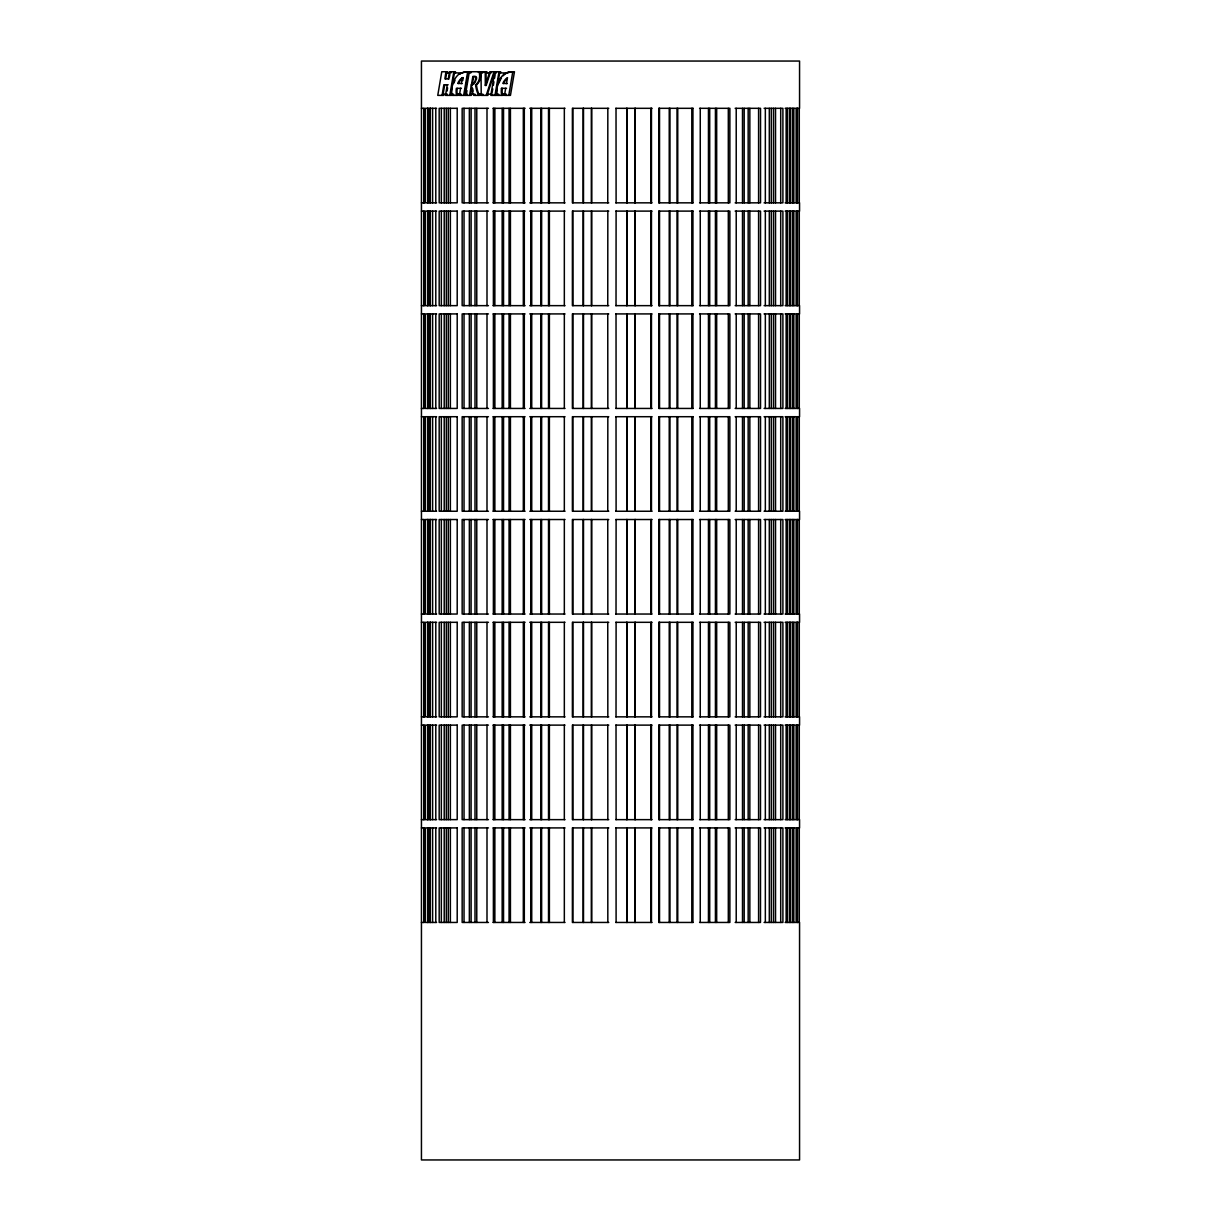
<?xml version="1.0" encoding="UTF-8"?>
<svg xmlns="http://www.w3.org/2000/svg" width="1221" height="1221" viewBox="0 0 1221 1221"><rect width="100%" height="100%" fill="white"/><g stroke="black" fill="none" stroke-linecap="round" stroke-linejoin="round"><path stroke-width="1.5" d="M445.955 71.749L444.871 78.846L449.145 78.846M445.696 78.846L446.611 72.924L450.137 72.924M447.435 72.924L447.619 71.749L441.773 71.749L437.759 95.375L443.727 95.375L443.925 94.2M442.063 95.375L443.864 84.753L448.138 84.753M444.703 84.753L443.101 94.2L446.535 94.2M447.298 84.753L445.497 95.375L451.465 95.375L451.663 94.2M448.305 78.846L449.511 71.749L455.479 71.749L455.28 72.924M447.069 91.056L447.603 87.897M449.389 77.366L449.893 74.405M447.161 95.375L447.374 94.2M450.976 72.924L451.175 71.749M449.786 95.375L453.8 71.749M460.576 88.294L459.371 95.375L471.306 95.375L471.504 94.2M461.37 83.562L462.377 77.656L463.217 77.656L462.713 80.617M461.034 95.375L461.233 94.2M463.659 95.375L467.674 71.749M465.338 95.375L469.352 71.749L479.548 71.734A2.411 1.709 -90 0 1 480.937 72.772L481.013 72.924M466.971 90.659L466.376 94.2L464.697 94.2L468.315 72.924L469.978 72.924M467.002 95.375L467.2 94.2M470.818 72.924L471.016 71.749L464.484 71.749L459.065 74.069A20.04 14.164 -90 0 0 451.724 92.262L451.968 95.375L458.226 95.375L458.043 94.2M469.627 95.375L472.848 76.48L475.473 76.48A1.557 1.099 -90 0 1 476.526 78.48A7.906 5.586 90 0 1 476.19 80.082M471.733 87.897L470.665 94.2L474.893 94.2M479.761 94.2L480.341 95.375L473.656 95.375L473.061 93.712A26.297 18.605 -90 0 1 471.443 84.753L472.268 84.753L473.672 76.48M494.826 71.749L490.811 95.375L496.657 95.375L496.855 94.2M492.139 92.43L492.75 88.889M493.345 85.333L493.956 81.792M494.551 78.251L495.146 74.71M492.475 95.375L492.674 94.2M496.291 72.924L496.489 71.749M494.978 95.375L498.992 71.749M500.473 72.924L500.671 71.749L489.819 71.749L485.317 85.424L486.156 85.424L490.262 72.924L486.065 72.924L486.156 85.424M505.692 88.294L504.487 95.375L510.454 95.375L514.468 71.749L508.363 71.947L504.181 74.069A20.04 14.164 -90 0 0 496.84 92.262L497.084 95.375L503.357 95.375L503.159 94.2M506.486 83.562L507.493 77.656A14.866 10.501 -90 0 0 502.838 83.41L507.325 83.562M506.15 95.375L506.364 94.2M508.775 95.375L512.789 71.749M457.173 88.355L457.188 88.294A14.866 10.501 -90 0 0 457.127 93.651L460.409 94.2M501.678 95.375L501.404 93.651A14.866 10.501 90 0 1 501.465 88.355L501.48 88.294M502.304 88.355L502.304 88.294A14.866 10.501 -90 0 0 502.243 93.651L505.525 94.2M491.101 72.924L491.483 71.749M486.217 95.375L494.001 71.749M488.278 94.2L487.896 95.375L481.211 95.375L481.043 71.749L486.889 71.749L486.904 72.924M495.283 72.924L495.665 71.749M458.486 83.562L458.547 83.41A14.866 10.501 90 0 1 463.217 77.656M503.617 83.562L503.663 83.41A14.866 10.501 90 0 1 507.219 78.48M459.905 74.069L461.675 72.924M506.791 72.924L505.021 74.069A20.04 14.164 -90 0 0 503.159 75.794M462.774 72.772L466.147 71.749M507.89 72.772L511.263 71.749M462.515 72.924L454.441 72.924L450.824 94.2L452.716 94.2M481.883 72.924L480.28 73.229A9.753 6.899 90 0 1 476.449 84.753A23.581 16.667 90 0 0 478.739 93.773L482.036 94.2M495.451 72.924L494.444 72.924L487.454 94.2L491.849 94.2M507.631 72.924L499.633 72.924L496.016 94.2L497.832 94.2M462.21 83.562L457.722 83.41A14.866 10.501 -90 0 1 462.377 77.656M478.663 95.375L477.899 93.773A23.581 16.667 90 0 1 475.61 84.753L476.449 84.753M461.401 88.294L456.349 88.355A14.866 10.501 90 0 0 456.288 93.651L456.562 95.375M501.465 88.355L506.532 88.294M421.443 108.318L424.206 108.318M436.584 108.318L425.366 108.318L425.366 202.839L436.584 202.839M488.461 108.318L462.164 108.318L462.164 202.839L488.461 202.839M493.07 108.318L525.061 108.318M529.777 108.318L565.018 108.318M608.76 108.318L572.39 108.318L572.39 202.839L608.76 202.839M615.735 108.318L652.014 108.318M658.821 108.318L693.07 108.318M699.572 108.318L729.883 108.318L729.883 202.839L699.572 202.839M735.149 108.318L760.53 108.318L760.53 202.839L735.149 202.839M764.087 108.318L782.905 108.318L782.905 202.839L764.087 202.839M785.164 108.318L796.153 108.318L796.153 202.839L785.164 202.839M796.794 108.318L799.557 108.318L799.557 61.05L421.443 61.05L421.443 1159.95L799.557 1159.95L799.557 922.45L796.794 922.45M421.443 202.839L424.206 202.839M493.07 202.839L525.061 202.839M529.777 202.839L565.018 202.839M615.735 202.839L652.014 202.839M658.821 202.839L693.07 202.839M796.794 202.839L799.557 202.839L799.557 211.111L796.794 211.111M421.443 211.111L424.206 211.111M436.584 211.111L425.366 211.111L425.366 305.647L436.584 305.647M488.461 211.111L462.164 211.111L462.164 305.647L488.461 305.647M493.07 211.111L525.061 211.111M529.777 211.111L565.018 211.111M608.76 211.111L572.39 211.111L572.39 305.647L608.76 305.647M615.735 211.111L652.014 211.111M658.821 211.111L693.07 211.111M699.572 211.111L729.883 211.111L729.883 305.647L699.572 305.647M735.149 211.111L760.53 211.111L760.53 305.647L735.149 305.647M764.087 211.111L782.905 211.111L782.905 305.647L764.087 305.647M785.164 211.111L796.153 211.111L796.153 305.647L785.164 305.647M421.443 305.647L424.206 305.647M493.07 305.647L525.061 305.647M529.777 305.647L565.018 305.647M615.735 305.647L652.014 305.647M658.821 305.647L693.07 305.647M796.794 305.647L799.557 305.647L799.557 313.919L796.794 313.919M421.443 313.919L424.206 313.919M436.584 313.919L425.366 313.919L425.366 408.44L436.584 408.44M488.461 313.919L462.164 313.919L462.164 408.44L488.461 408.44M493.07 313.919L525.061 313.919M529.777 313.919L565.018 313.919M608.76 313.919L572.39 313.919L572.39 408.44L608.76 408.44M615.735 313.919L652.014 313.919M658.821 313.919L693.07 313.919M699.572 313.919L729.883 313.919L729.883 408.44L699.572 408.44M735.149 313.919L760.53 313.919L760.53 408.44L735.149 408.44M764.087 313.919L782.905 313.919L782.905 408.44L764.087 408.44M785.164 313.919L796.153 313.919L796.153 408.44L785.164 408.44M421.443 408.44L424.206 408.44M493.07 408.44L525.061 408.44M529.777 408.44L565.018 408.44M615.735 408.44L652.014 408.44M658.821 408.44L693.07 408.44M796.794 408.44L799.557 408.44L799.557 416.712L796.794 416.712M421.443 416.712L424.206 416.712M436.584 416.712L425.366 416.712L425.366 511.248L436.584 511.248M488.461 416.712L462.164 416.712L462.164 511.248L488.461 511.248M493.07 416.712L525.061 416.712M529.777 416.712L565.018 416.712M608.76 416.712L572.39 416.712L572.39 511.248L608.76 511.248M615.735 416.712L652.014 416.712M658.821 416.712L693.07 416.712M699.572 416.712L729.883 416.712L729.883 511.248L699.572 511.248M735.149 416.712L760.53 416.712L760.53 511.248L735.149 511.248M764.087 416.712L782.905 416.712L782.905 511.248L764.087 511.248M785.164 416.712L796.153 416.712L796.153 511.248L785.164 511.248M421.443 511.248L424.206 511.248M493.07 511.248L525.061 511.248M529.777 511.248L565.018 511.248M615.735 511.248L652.014 511.248M658.821 511.248L693.07 511.248M796.794 511.248L799.557 511.248L799.557 519.52L796.794 519.52M421.443 519.52L424.206 519.52M436.584 519.52L425.366 519.52L425.366 614.041L436.584 614.041M488.461 519.52L462.164 519.52L462.164 614.041L488.461 614.041M493.07 519.52L525.061 519.52M529.777 519.52L565.018 519.52M608.76 519.52L572.39 519.52L572.39 614.041L608.76 614.041M615.735 519.52L652.014 519.52M658.821 519.52L693.07 519.52M699.572 519.52L729.883 519.52L729.883 614.041L699.572 614.041M735.149 519.52L760.53 519.52L760.53 614.041L735.149 614.041M764.087 519.52L782.905 519.52L782.905 614.041L764.087 614.041M785.164 519.52L796.153 519.52L796.153 614.041L785.164 614.041M421.443 614.041L424.206 614.041M493.07 614.041L525.061 614.041M529.777 614.041L565.018 614.041M615.735 614.041L652.014 614.041M658.821 614.041L693.07 614.041M796.794 614.041L799.557 614.041L799.557 622.313L796.794 622.313M421.443 622.313L424.206 622.313M436.584 622.313L425.366 622.313L425.366 716.849L436.584 716.849M488.461 622.313L462.164 622.313L462.164 716.849L488.461 716.849M493.07 622.313L525.061 622.313M529.777 622.313L565.018 622.313M608.76 622.313L572.39 622.313L572.39 716.849L608.76 716.849M615.735 622.313L652.014 622.313M658.821 622.313L693.07 622.313M699.572 622.313L729.883 622.313L729.883 716.849L699.572 716.849M735.149 622.313L760.53 622.313L760.485 716.849L735.149 716.849M764.087 622.313L782.905 622.313L782.905 716.849L764.087 716.849M785.164 622.313L796.153 622.313L796.153 716.849L785.164 716.849M421.443 716.849L424.206 716.849M493.07 716.849L525.061 716.849M529.777 716.849L565.018 716.849M615.735 716.849L652.014 716.849M658.821 716.849L693.07 716.849M796.794 716.849L799.557 716.849L799.557 725.121L796.794 725.121M421.443 725.121L424.206 725.121M436.584 725.121L425.366 725.121L425.366 819.642L436.584 819.642M488.461 725.121L462.164 725.121L462.164 819.642L488.461 819.642M493.07 725.121L525.061 725.121M529.777 725.121L565.018 725.121M608.76 725.121L572.39 725.121L572.39 819.642L608.76 819.642M615.735 725.121L652.014 725.121M658.821 725.121L693.07 725.121M699.572 725.121L729.883 725.121L729.883 819.642L699.572 819.642M735.149 725.121L760.53 725.121L760.485 819.642L735.149 819.642M764.087 725.121L782.905 725.121L782.905 819.642L764.087 819.642M785.164 725.121L796.153 725.121L796.153 819.642L785.164 819.642M421.443 819.642L424.206 819.642M493.07 819.642L525.061 819.642M529.777 819.642L565.018 819.642M615.735 819.642L652.014 819.642M658.821 819.642L693.07 819.642M796.794 819.642L799.557 819.642L799.557 827.914L796.794 827.914M421.443 827.914L424.206 827.914M436.584 827.914L425.366 827.914L425.366 922.45L436.584 922.45M488.461 827.914L462.164 827.914L462.164 922.45L488.461 922.45M493.07 827.914L525.061 827.914M529.777 827.914L565.018 827.914M608.76 827.914L572.39 827.914L572.39 922.45L608.76 922.45M615.735 827.914L652.014 827.914M658.821 827.914L693.07 827.914M699.572 827.914L729.883 827.914L729.883 922.45L699.572 922.45M735.149 827.914L760.53 827.914L760.485 922.45L735.149 922.45M764.087 827.914L782.905 827.914L782.905 922.45L764.087 922.45M785.164 827.914L796.153 827.914L796.153 922.45L785.164 922.45M421.443 922.45L424.206 922.45M493.07 922.45L525.061 922.45M529.777 922.45L565.018 922.45M615.735 922.45L652.014 922.45M658.821 922.45L693.07 922.45M475.015 94.551L475.32 95.375M498.672 94.2L498.763 95.375M453.54 94.2L453.632 95.375M485.225 71.749L485.317 85.424M482.707 71.749L482.722 72.924M482.875 94.2L482.875 95.375M799.282 108.318L799.282 202.839M799.282 211.111L799.282 305.647M799.282 313.919L799.282 408.44M799.282 416.712L799.282 511.248M799.282 519.52L799.282 614.041M799.282 622.313L799.282 716.849M799.282 725.121L799.282 819.642M799.282 827.914L799.282 922.45M797.496 108.318L797.496 202.839M797.496 211.111L797.496 305.647M797.496 313.919L797.496 408.44M797.496 416.712L797.496 511.248M797.496 519.52L797.496 614.041M797.496 622.313L797.496 716.849M797.496 725.121L797.496 819.642M797.496 827.914L797.496 922.45M796.931 108.318L796.931 202.839M796.931 211.111L796.931 305.647M796.931 313.919L796.931 408.44M796.931 416.712L796.931 511.248M796.931 519.52L796.931 614.041M796.931 622.313L796.931 716.849M796.931 725.121L796.931 819.642M796.931 827.914L796.931 922.45M793.818 108.318L793.818 202.839M793.818 211.111L793.818 305.647M793.818 313.919L793.818 408.44M793.818 416.712L793.818 511.248M793.818 519.52L793.818 614.041M793.818 622.313L793.818 716.849M793.818 725.121L793.818 819.642M793.818 827.914L793.818 922.45M792.322 108.318L792.322 202.839M792.322 211.111L792.322 305.647M792.322 313.919L792.322 408.44M792.322 416.712L792.322 511.248M792.322 519.52L792.322 614.041M792.322 622.313L792.322 716.849M792.322 725.121L792.322 819.642M792.322 827.914L792.322 922.45M790.079 108.318L790.079 202.839M790.079 211.111L790.079 305.647M790.079 313.919L790.079 408.44M790.079 416.712L790.079 511.248M790.079 519.52L790.079 614.041M790.079 622.313L790.079 716.849M790.079 725.121L790.079 819.642M790.079 827.914L790.079 922.45M789.911 108.318L789.911 202.839M789.911 211.111L789.911 305.647M789.911 313.919L789.911 408.44M789.911 416.712L789.911 511.248M789.911 519.52L789.911 614.041M789.911 622.313L789.911 716.849M789.911 725.121L789.911 819.642M789.911 827.914L789.911 922.45M787.652 108.318L787.667 202.839M787.667 211.111L787.652 305.647M787.667 313.919L787.652 408.44M787.652 416.712L787.667 511.248M787.667 519.52L787.652 614.041M787.652 622.313L787.667 716.849M787.667 725.121L787.652 819.642M787.667 827.914L787.652 922.45M786.156 108.318L786.156 202.839M786.156 211.111L786.156 305.647M786.156 313.919L786.156 408.44M786.156 416.712L786.156 511.248M786.156 519.52L786.156 614.041M786.156 622.313L786.156 716.849M786.156 725.121L786.156 819.642M786.156 827.914L786.156 922.45M780.707 108.318L780.707 202.839M780.707 211.111L780.707 305.647M780.707 313.919L780.707 408.44M780.707 416.712L780.707 511.248M780.707 519.52L780.707 614.041M780.707 622.313L780.707 716.849M780.707 725.121L780.707 819.642M780.707 827.914L780.707 922.45M775.533 108.318L775.533 202.839M775.533 211.111L775.533 305.647M775.533 313.919L775.533 408.44M775.533 416.712L775.533 511.248M775.533 519.52L775.533 614.041M775.533 622.313L775.533 716.849M775.533 725.121L775.533 819.642M775.533 827.914L775.533 922.45M773.519 108.318L773.519 202.839M773.519 211.111L773.519 305.647M773.519 313.919L773.519 408.44M773.519 416.712L773.519 511.248M773.519 519.52L773.519 614.041M773.519 622.313L773.519 716.849M773.519 725.121L773.519 819.642M773.519 827.914L773.519 922.45M771.321 108.318L771.321 202.839M771.321 211.111L771.321 305.647M771.321 313.919L771.321 408.44M771.321 416.712L771.321 511.248M771.321 519.52L771.321 614.041M771.321 622.313L771.321 716.849M771.321 725.121L771.321 819.642M771.321 827.914L771.321 922.45M769.306 108.318L769.306 202.839M769.306 211.111L769.306 305.647M769.306 313.919L769.306 408.44M769.306 416.712L769.306 511.248M769.306 519.52L769.306 614.041M769.306 622.313L769.306 716.849M769.306 725.121L769.306 819.642M769.306 827.914L769.306 922.45M765.338 108.318L765.338 202.839M765.338 211.111L765.338 305.647M765.338 313.919L765.338 408.44M765.338 416.712L765.338 511.248M765.338 519.52L765.338 614.041M765.338 622.313L765.338 716.849M765.338 725.121L765.338 819.642M765.338 827.914L765.338 922.45M758.592 108.318L758.592 202.839M758.592 211.111L758.592 305.647M758.592 313.919L758.592 408.44M758.592 416.712L758.592 511.248M758.592 519.52L758.592 614.041M758.592 622.313L758.592 716.849M758.592 725.121L758.592 819.642M758.592 827.914L758.592 922.45M749.847 108.318L749.847 202.839M749.847 211.111L749.847 305.647M749.847 313.919L749.847 408.44M749.847 416.712L749.847 511.248M749.847 519.52L749.847 614.041M749.847 622.313L749.847 716.849M749.847 725.121L749.847 819.642M749.847 827.914L749.847 922.45M748.168 108.318L748.168 202.839M748.168 211.111L748.168 305.647M748.168 313.919L748.168 408.44M748.168 416.712L748.168 511.248M748.168 519.52L748.168 614.041M748.168 622.313L748.168 716.849M748.168 725.121L748.168 819.642M748.168 827.914L748.168 922.45M744.184 108.318L744.184 202.839M744.184 211.111L744.184 305.647M744.184 313.919L744.184 408.44M744.184 416.712L744.184 511.248M744.184 519.52L744.184 614.041M744.184 622.313L744.184 716.849M744.184 725.121L744.184 819.642M744.184 827.914L744.184 922.45M742.505 108.318L742.505 202.839M742.505 211.111L742.505 305.647M742.505 313.919L742.505 408.44M742.505 416.712L742.505 511.248M742.505 519.52L742.505 614.041M742.505 622.313L742.505 716.849M742.505 725.121L742.505 819.642M742.505 827.914L742.505 922.45M736.217 108.318L736.217 202.839M736.217 211.111L736.217 305.647M736.217 313.919L736.217 408.44M736.217 416.712L736.217 511.248M736.217 519.52L736.217 614.041M736.217 622.313L736.217 716.849M736.217 725.121L736.217 819.642M736.217 827.914L736.217 922.45M728.311 108.318L728.311 202.839M728.311 211.111L728.311 305.647M728.311 313.919L728.311 408.44M728.311 416.712L728.311 511.248M728.311 519.52L728.311 614.041M728.311 622.313L728.311 716.849M728.311 725.121L728.311 819.642M728.311 827.914L728.311 922.45M716.681 108.318L716.681 202.839M716.681 211.111L716.681 305.647M716.681 313.919L716.681 408.44M716.681 416.712L716.681 511.248M716.681 519.52L716.681 614.041M716.681 622.313L716.681 716.849M716.681 725.121L716.681 819.642M716.681 827.914L716.681 922.45M715.43 108.318L715.43 202.839M715.43 211.111L715.43 305.647M715.43 313.919L715.43 408.44M715.43 416.712L715.43 511.248M715.43 519.52L715.43 614.041M715.43 622.313L715.43 716.849M715.43 725.121L715.43 819.642M715.43 827.914L715.43 922.45M709.706 108.318L709.706 202.839M709.706 211.111L709.706 305.647M709.706 313.919L709.706 408.44M709.706 416.712L709.706 511.248M709.706 519.52L709.706 614.041M709.706 622.313L709.706 716.849M709.706 725.121L709.706 819.642M709.706 827.914L709.706 922.45M708.455 108.318L708.455 202.839M708.455 211.111L708.455 305.647M708.455 313.919L708.455 408.44M708.455 416.712L708.455 511.248M708.455 519.52L708.455 614.041M708.455 622.313L708.455 716.849M708.455 725.121L708.455 819.642M708.455 827.914L708.455 922.45M700.259 108.318L700.259 202.839M700.259 211.111L700.259 305.647M700.259 313.919L700.259 408.44M700.259 416.712L700.259 511.248M700.259 519.52L700.259 614.041M700.259 622.313L700.259 716.849M700.259 725.121L700.259 819.642M700.259 827.914L700.259 922.45M692.933 108.318L692.933 202.839M692.933 211.111L692.933 305.647M692.933 313.919L692.933 408.44M692.933 416.712L692.933 511.248M692.933 519.52L692.933 614.041M692.933 622.313L692.933 716.849M692.933 725.121L692.933 819.642M692.933 827.914L692.933 922.45M691.803 108.318L691.803 202.839M691.803 211.111L691.803 305.647M691.803 313.919L691.803 408.44M691.803 416.712L691.803 511.248M691.803 519.52L691.803 614.041M691.803 622.313L691.803 716.849M691.803 725.121L691.803 819.642M691.803 827.914L691.803 922.45M677.747 108.318L677.747 202.839M677.747 211.111L677.747 305.647M677.747 313.919L677.747 408.44M677.747 416.712L677.747 511.248M677.747 519.52L677.747 614.041M677.747 622.313L677.747 716.849M677.747 725.121L677.747 819.642M677.747 827.914L677.747 922.45M677.014 108.318L677.014 202.839M677.014 211.111L677.014 305.647M677.014 313.919L677.014 408.44M677.014 416.712L677.014 511.248M677.014 519.52L677.014 614.041M677.014 622.313L677.014 716.849M677.014 725.121L677.014 819.642M677.014 827.914L677.014 922.45M669.978 108.318L669.978 202.839M669.978 211.111L669.978 305.647M669.978 313.919L669.978 408.44M669.978 416.712L669.978 511.248M669.978 519.52L669.978 614.041M669.978 622.313L669.978 716.849M669.978 725.121L669.978 819.642M669.978 827.914L669.978 922.45M669.23 108.318L669.23 202.839M669.23 211.111L669.23 305.647M669.23 313.919L669.23 408.44M669.23 416.712L669.23 511.248M669.23 519.52L669.23 614.041M669.23 622.313L669.23 716.849M669.23 725.121L669.23 819.642M669.23 827.914L669.23 922.45M659.523 108.318L659.523 202.839M659.523 211.111L659.523 305.647M659.523 313.919L659.523 408.44M659.523 416.712L659.523 511.248M659.523 519.52L659.523 614.041M659.523 622.313L659.523 716.849M659.523 725.121L659.523 819.642M659.523 827.914L659.523 922.45M658.913 108.318L658.913 202.839M658.913 211.111L658.913 305.647M658.913 313.919L658.913 408.44M658.913 416.712L658.913 511.248M658.913 519.52L658.913 614.041M658.913 622.313L658.913 716.849M658.913 725.121L658.913 819.642M658.913 827.914L658.913 922.45M651.465 108.318L651.465 202.839M651.465 211.111L651.465 305.647M651.465 313.919L651.465 408.44M651.465 416.712L651.465 511.248M651.465 519.52L651.465 614.041M651.465 622.313L651.465 716.849M651.465 725.121L651.465 819.642M651.465 827.914L651.465 922.45M650.854 108.318L650.854 202.839M650.854 211.111L650.854 305.647M650.854 313.919L650.854 408.44M650.854 416.712L650.854 511.248M650.854 519.52L650.854 614.041M650.854 622.313L650.854 716.849M650.854 725.121L650.854 819.642M650.854 827.914L650.854 922.45M635.21 108.318L635.21 202.839M635.21 211.111L635.21 305.647M635.21 313.919L635.21 408.44M635.21 416.712L635.21 511.248M635.21 519.52L635.21 614.041M635.21 622.313L635.21 716.849M635.21 725.121L635.21 819.642M635.21 827.914L635.21 922.45M634.996 108.318L634.996 202.839M634.996 211.111L634.996 305.647M634.996 313.919L634.996 408.44M634.996 416.712L634.996 511.248M634.996 519.52L634.996 614.041M634.996 622.313L634.996 716.849M634.996 725.121L634.996 819.642M634.996 827.914L634.996 922.45M626.999 108.318L626.999 202.839M626.999 211.111L626.999 305.647M626.999 313.919L626.999 408.44M626.999 416.712L626.999 511.248M626.999 519.52L626.999 614.041M626.999 622.313L626.999 716.849M626.999 725.121L626.999 819.642M626.999 827.914L626.999 922.45M626.77 108.318L626.77 202.839M626.77 211.111L626.77 305.647M626.77 313.919L626.77 408.44M626.77 416.712L626.77 511.248M626.77 519.52L626.77 614.041M626.77 622.313L626.77 716.849M626.77 725.121L626.77 819.642M626.77 827.914L626.77 922.45M616.025 108.318L616.101 202.839M616.101 211.111L616.025 305.647M616.025 313.919L616.101 408.44M616.025 416.712L616.101 511.248M616.101 519.52L616.025 614.041M616.101 622.313L616.025 716.849M616.025 725.121L616.101 819.642M616.025 827.914L616.101 922.45M607.829 108.318L607.753 202.839M607.829 211.111L607.753 305.647M607.753 313.919L607.829 408.44M607.829 416.712L607.753 511.248M607.753 519.52L607.829 614.041M607.753 622.313L607.829 716.849M607.753 725.121L607.829 819.642M607.753 827.914L607.829 922.45M591.712 108.318L591.712 202.839M591.712 211.111L591.712 305.647M591.712 313.919L591.712 408.44M591.712 416.712L591.712 511.248M591.712 519.52L591.712 614.041M591.712 622.313L591.712 716.849M591.712 725.121L591.712 819.642M591.712 827.914L591.712 922.45M591.361 108.318L591.361 202.839M591.361 211.111L591.361 305.647M591.361 313.919L591.361 408.44M591.361 416.712L591.361 511.248M591.361 519.52L591.361 614.041M591.361 622.313L591.361 716.849M591.361 725.121L591.361 819.642M591.361 827.914L591.361 922.45M583.501 108.318L583.501 202.839M583.501 211.111L583.501 305.647M583.501 313.919L583.501 408.44M583.501 416.712L583.501 511.248M583.501 519.52L583.501 614.041M583.501 622.313L583.501 716.849M583.501 725.121L583.501 819.642M583.501 827.914L583.501 922.45M583.15 108.318L583.15 202.839M583.15 211.111L583.15 305.647M583.15 313.919L583.15 408.44M583.15 416.712L583.15 511.248M583.15 519.52L583.15 614.041M583.15 622.313L583.15 716.849M583.15 725.121L583.15 819.642M583.15 827.914L583.15 922.45M572.878 108.318L572.939 202.839M572.878 211.111L572.939 305.647M572.939 313.919L572.878 408.44M572.878 416.712L572.939 511.248M572.878 519.52L572.939 614.041M572.878 622.313L572.939 716.849M572.878 725.121L572.939 819.642M572.939 827.914L572.878 922.45M564.331 108.318L564.331 202.839M564.331 211.111L564.331 305.647M564.331 313.919L564.331 408.44M564.331 416.712L564.331 511.248M564.331 519.52L564.331 614.041M564.331 622.313L564.331 716.849M564.331 725.121L564.331 819.642M564.331 827.914L564.331 922.45M549.389 108.318L549.389 202.839M549.389 211.111L549.389 305.647M549.389 313.919L549.389 408.44M549.389 416.712L549.389 511.248M549.389 519.52L549.389 614.041M549.389 622.313L549.389 716.849M549.389 725.121L549.389 819.642M549.389 827.914L549.389 922.45M548.519 108.318L548.519 202.839M548.519 211.111L548.519 305.647M548.519 313.919L548.519 408.44M548.519 416.712L548.519 511.248M548.519 519.52L548.519 614.041M548.519 622.313L548.519 716.849M548.519 725.121L548.519 819.642M548.519 827.914L548.519 922.45M541.605 108.318L541.651 202.839M541.651 211.111L541.605 305.647M541.651 313.919L541.605 408.44M541.651 416.712L541.605 511.248M541.605 519.52L541.651 614.041M541.651 622.313L541.605 716.849M541.605 725.121L541.651 819.642M541.605 827.914L541.651 922.45M540.781 108.318L540.781 202.839M540.781 211.111L540.781 305.647M540.781 313.919L540.781 408.44M540.781 416.712L540.781 511.248M540.781 519.52L540.781 614.041M540.781 622.313L540.781 716.849M540.781 725.121L540.781 819.642M540.781 827.914L540.781 922.45M531.73 108.318L531.73 202.839M531.73 211.111L531.73 305.647M531.73 313.919L531.73 408.44M531.73 416.712L531.73 511.248M531.73 519.52L531.73 614.041M531.73 622.313L531.73 716.849M531.73 725.121L531.73 819.642M531.73 827.914L531.73 922.45M530.753 108.318L530.753 202.839M530.753 211.111L530.753 305.647M530.753 313.919L530.753 408.44M530.753 416.712L530.753 511.248M530.753 519.52L530.753 614.041M530.753 622.313L530.753 716.849M530.753 725.121L530.753 819.642M530.753 827.914L530.753 922.45M524.313 108.318L524.313 202.839M524.313 211.111L524.313 305.647M524.313 313.919L524.313 408.44M524.313 416.712L524.313 511.248M524.313 519.52L524.313 614.041M524.313 622.313L524.313 716.849M524.313 725.121L524.313 819.642M524.313 827.914L524.313 922.45M523.321 108.318L523.321 202.839M523.321 211.111L523.321 305.647M523.321 313.919L523.321 408.44M523.321 416.712L523.321 511.248M523.321 519.52L523.321 614.041M523.321 622.313L523.321 716.849M523.321 725.121L523.321 819.642M523.321 827.914L523.321 922.45M510.424 108.318L510.424 202.839M510.424 211.111L510.424 305.647M510.424 313.919L510.424 408.44M510.424 416.712L510.424 511.248M510.424 519.52L510.424 614.041M510.424 622.313L510.424 716.849M510.424 725.121L510.424 819.642M510.424 827.914L510.424 922.45M509.065 108.318L509.065 202.839M509.065 211.111L509.065 305.647M509.065 313.919L509.065 408.44M509.065 416.712L509.065 511.248M509.065 519.52L509.065 614.041M509.065 622.313L509.065 716.849M509.065 725.121L509.065 819.642M509.065 827.914L509.065 922.45M503.54 108.318L503.54 202.839M503.54 211.111L503.54 305.647M503.54 313.919L503.54 408.44M503.54 416.712L503.54 511.248M503.54 519.52L503.54 614.041M503.54 622.313L503.54 716.849M503.54 725.121L503.54 819.642M503.54 827.914L503.54 922.45M502.167 108.318L502.167 202.839M502.167 211.111L502.167 305.647M502.167 313.919L502.167 408.44M502.167 416.712L502.167 511.248M502.167 519.52L502.167 614.041M502.167 622.313L502.167 716.849M502.167 725.121L502.167 819.642M502.167 827.914L502.167 922.45M494.887 108.318L494.856 202.839M494.887 211.111L494.856 305.647M494.856 313.919L494.887 408.44M494.856 416.712L494.856 511.248M494.856 519.52L494.856 614.041M494.856 622.313L494.856 716.849M494.856 725.121L494.856 819.642M494.856 827.914L494.856 922.45M493.391 108.318L493.391 202.839M493.391 211.111L493.391 305.647M493.391 313.919L493.391 408.44M493.391 416.712L493.391 511.248M493.391 519.52L493.391 614.041M493.391 622.313L493.391 716.849M493.391 725.121L493.391 819.642M493.391 827.914L493.391 922.45M486.996 108.318L486.996 202.839M486.996 211.111L486.996 305.647M486.996 313.919L486.996 408.44M486.996 416.712L486.996 511.248M486.996 519.52L486.996 614.041M486.996 622.313L486.996 716.849M486.996 725.121L486.996 819.642M486.996 827.914L486.996 922.45M476.77 108.318L476.77 202.839M476.77 211.111L476.77 305.647M476.77 313.919L476.77 408.44M476.77 416.712L476.77 511.248M476.77 519.52L476.77 614.041M476.77 622.313L476.77 716.849M476.77 725.121L476.77 819.642M476.77 827.914L476.77 922.45M475.015 108.318L475.015 202.839M475.015 211.111L475.015 305.647M475.015 313.919L475.015 408.44M475.015 416.712L475.015 511.248M475.015 519.52L475.015 614.041M475.015 622.313L475.015 716.849M475.015 725.121L475.015 819.642M475.015 827.914L475.015 922.45M471.123 108.318L471.077 202.839M471.123 211.111L471.077 305.647M471.123 313.919L471.123 408.44M471.077 416.712L471.123 511.248M471.123 519.52L471.077 614.041M471.123 622.313L471.077 716.849M471.123 725.121L471.077 819.642M471.077 827.914L471.123 922.45M469.352 108.318L469.352 202.839M469.352 211.111L469.352 305.647M469.352 313.919L469.352 408.44M469.352 416.712L469.352 511.248M469.352 519.52L469.352 614.041M469.352 622.313L469.352 716.849M469.352 725.121L469.352 819.642M469.352 827.914L469.352 922.45M464.026 108.318L464.026 202.839M464.026 211.111L464.026 305.647M464.026 313.919L464.026 408.44M464.026 416.712L464.026 511.248M464.026 519.52L464.026 614.041M464.026 622.313L464.026 716.849M464.026 725.121L464.026 819.642M464.026 827.914L464.026 922.45M450.366 108.318L450.366 202.839M450.366 211.111L450.366 305.647M450.366 313.919L450.366 408.44M450.366 416.712L450.366 511.248M450.366 519.52L450.366 614.041M450.366 622.313L450.366 716.849M450.366 725.121L450.366 819.642M450.366 827.914L450.366 922.45M448.29 108.318L448.29 202.839M448.29 211.111L448.29 305.647M448.29 313.919L448.29 408.44M448.29 416.712L448.29 511.248M448.29 519.52L448.29 614.041M448.29 622.313L448.29 716.849M448.29 725.121L448.29 819.642M448.29 827.914L448.29 922.45M446.306 108.318L446.306 202.839M446.306 211.111L446.306 305.647M446.306 313.919L446.306 408.44M446.306 416.712L446.306 511.248M446.306 519.52L446.306 614.041M446.306 622.313L446.306 716.849M446.306 725.121L446.306 819.642M446.306 827.914L446.306 922.45M444.215 108.318L444.215 202.839M444.215 211.111L444.215 305.647M444.215 313.919L444.215 408.44M444.215 416.712L444.215 511.248M444.215 519.52L444.215 614.041M444.215 622.313L444.215 716.849M444.215 725.121L444.215 819.642M444.215 827.914L444.215 922.45M441.33 108.318L441.33 202.839M441.33 211.111L441.33 305.647M441.33 313.919L441.33 408.44M441.33 416.712L441.33 511.248M441.33 519.52L441.33 614.041M441.33 622.313L441.33 716.849M441.33 725.121L441.33 819.642M441.33 827.914L441.33 922.45M435.79 108.318L435.79 202.839M435.79 211.111L435.79 305.647M435.79 313.919L435.79 408.44M435.79 416.712L435.79 511.248M435.79 519.52L435.79 614.041M435.79 622.313L435.79 716.849M435.79 725.121L435.79 819.642M435.79 827.914L435.79 922.45M432.6 108.318L432.6 202.839M432.6 211.111L432.6 305.647M432.6 313.919L432.6 408.44M432.6 416.712L432.6 511.248M432.6 519.52L432.6 614.041M432.6 622.313L432.6 716.849M432.6 725.121L432.6 819.642M432.6 827.914L432.6 922.45M430.311 108.318L430.311 202.839M430.311 211.111L430.311 305.647M430.311 313.919L430.311 408.44M430.311 416.712L430.311 511.248M430.311 519.52L430.311 614.041M430.311 622.313L430.311 716.849M430.311 725.121L430.311 819.642M430.311 827.914L430.311 922.45M430.189 108.318L430.189 202.839M430.189 211.111L430.189 305.647M430.189 313.919L430.189 408.44M430.189 416.712L430.189 511.248M430.189 519.52L430.189 614.041M430.189 622.313L430.189 716.849M430.189 725.121L430.189 819.642M430.189 827.914L430.189 922.45M427.915 108.318L427.915 202.839M427.915 211.111L427.915 305.647M427.915 313.919L427.915 408.44M427.915 416.712L427.915 511.248M427.915 519.52L427.915 614.041M427.915 622.313L427.915 716.849M427.915 725.121L427.915 819.642M427.915 827.914L427.915 922.45M427.671 108.318L427.671 202.839M427.671 211.111L427.671 305.647M427.671 313.919L427.671 408.44M427.671 416.712L427.671 511.248M427.671 519.52L427.671 614.041M427.671 622.313L427.671 716.849M427.671 725.121L427.671 819.642M427.671 827.914L427.671 922.45M475.625 81.548A7.906 5.586 90 0 1 475.259 82.204M474.404 83.349A7.906 5.586 90 0 1 472.268 84.753M474.633 76.48A1.557 1.099 -90 0 1 475.686 78.48A7.906 5.586 -90 0 1 471.443 84.753M477.884 71.734A2.411 1.709 -90 0 1 479.441 73.229A9.753 6.899 -90 0 1 475.61 84.753M499.023 83.089A20.04 14.164 -90 0 1 501.51 77.9M453.907 83.089A20.04 14.164 -90 0 1 455.006 80.357M473.183 91.117A26.297 18.605 -90 0 1 472.649 88.431M457.203 108.318L439.178 108.318L439.178 202.839L457.203 202.839L457.203 108.318M457.203 211.111L439.178 211.111L439.178 305.647L457.203 305.647L457.203 211.111M457.203 313.919L439.178 313.919L439.178 408.44L457.203 408.44L457.203 313.919M457.203 416.712L439.178 416.712L439.178 511.248L457.203 511.248L457.203 416.712M457.203 519.52L439.178 519.52L439.178 614.041L457.203 614.041L457.203 519.52M457.203 622.313L439.178 622.313L439.178 716.849L457.203 716.849L457.203 622.313M457.203 725.121L439.178 725.121L439.178 819.642L457.203 819.642L457.203 725.121M457.203 827.914L439.178 827.914L439.178 922.45L457.203 922.45L457.203 827.914M423.992 202.839L423.992 108.318L423.931 202.839M423.992 305.647L423.992 211.111L423.931 305.647M423.992 408.44L423.992 313.919L423.931 408.44M423.992 511.248L423.992 416.712L423.931 511.248M423.992 614.041L423.992 519.52L423.931 614.041M423.992 716.849L423.992 622.313L423.931 716.849M423.992 819.642L423.992 725.121L423.931 819.642M423.992 922.45L423.992 827.914L423.931 922.45"/></g></svg>
